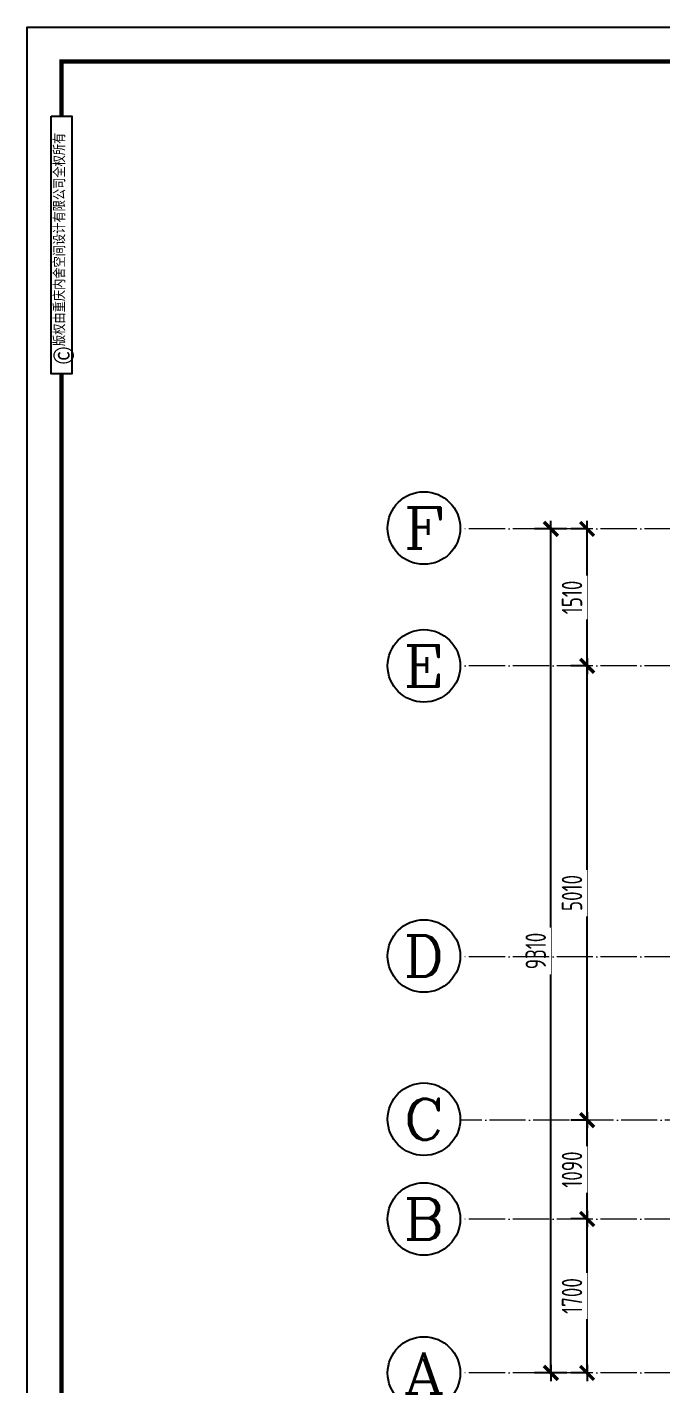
# Model space of a CAD drawing. Header units: inches. Extents: x 14 to 31798, y 9 to 22485.
# Drawn here: x 14 to 7013, y 7512 to 22485 of the extents above; entities that cross this region are included whole.
import ezdxf
from ezdxf.enums import TextEntityAlignment as Align

# ---------------------------------------------------------------- set-up
doc = ezdxf.new("R2010")
doc.units = ezdxf.units.IN
doc.header["$MEASUREMENT"] = 0
doc.linetypes.add('DOTE', pattern=[2.42, 2, -0.2, 0.02, -0.2])
for name, color, linetype in [('15开关布置图-YJ', 2, 'Continuous'), ('AXIS', 1, 'Continuous'), ('AXIS_TEXT', 7, 'Continuous'), ('A图框', 7, 'Continuous'), ('D-ARCHI', 250, 'Continuous'), ('外标注', 50, 'Continuous')]:
    doc.layers.add(name, color=color, linetype=linetype)
doc.styles.add('04.YBC-外标注3.0', font='', dxfattribs={"width": 0.8, "height": 3})
doc.styles.add('_TCH_AXIS', font='COMPLEX', dxfattribs={"bigfont": 'GBCBIG'})
doc.styles.add('COMPLEX', font='COMPLEX')
doc.styles.add('HBA-DIMT', font='ARCHS.SHX', dxfattribs={"width": 0.8})
doc.styles.get('04.YBC-外标注3.0').set_extended_font_data('SimSun')
doc.dimstyles.new('HBA_40', dxfattribs={"dimscale": 50, "dimtxt": 2.5, "dimasz": 0.1, "dimexe": 2, "dimexo": 2.5, "dimgap": 0.6, "dimtad": 1, "dimdec": 0, "dimrnd": 5, "dimzin": 0, "dimtxsty": 'HBA-DIMT', "dimblk": 'HBA_DIMENSION_TICK', "dimblk1": 'HBA_DIMENSION_TICK', "dimblk2": 'HBA_DIMENSION_TICK', "dimcen": 0.125, "dimclrd": 44, "dimclre": 44, "dimclrt": 2, "dimadec": 0, "dimazin": 0, "dimtfac": 1, "dimtdec": 0, "dimtix": 1, "dimtmove": 1, "dimatfit": 3, "dimldrblk": 'HBA_Leader_Dot', "dimfxl": 0, "dimtvp": 1, "dimtfill": 1, "dimtolj": 1, "dimtzin": 0, "dimarcsym": 0})

# ---------------------------------------------------------------- blocks, each defined once
blk = doc.blocks.new('HBA_DIMENSION_TICK')
at = {"color": 0, "linetype": 'ByBlock'}
for p, q in [((-10, 0), (0, 0)), ((0, 0), (10, 0))]:
    blk.add_line(p, q, dxfattribs=at)
at = {"color": 50, "linetype": 'ByBlock'}
blk.add_solid([(-10, -7), (-7, -10), (7, 10), (10, 7)], dxfattribs=at)
blk = doc.blocks.new('*D86')
at = {"layer": 'Defpoints', "color": 0, "transparency": 16777216}
for p in [(6189, 9341), (6390, 9341), (6390, 7643)]:
    blk.add_point(p, dxfattribs=at)
at = {"layer": '外标注', "color": 44, "lineweight": -2, "transparency": 16777216}
for p, q in [((6189, 9341), (6009, 9341)), ((6189, 7652), (6189, 9332)), ((6189, 7643), (6009, 7643))]:
    blk.add_line(p, q, dxfattribs=at)
at = {"layer": '外标注', "color": 44, "lineweight": -2, "transparency": 16777216, "xscale": 9, "yscale": 9, "zscale": 9}
for p, rotation in [((6189, 9341), 90), ((6189, 7643), 270)]:
    blk.add_blockref('HBA_DIMENSION_TICK', p, dxfattribs=dict(at, rotation=rotation))
at = {"layer": '外标注', "color": 2, "transparency": 16777216, "insert": (6022, 8492), "char_height": 225, "attachment_point": 5, "rotation": 90, "style": 'HBA-DIMT', "bg_fill": 3, "box_fill_scale": 1.25, "bg_fill_color": 256, "bg_fill_true_color": 13158600, "bg_fill_transparency": 0}
blk.add_mtext('\\A1;1700', dxfattribs=at)
blk = doc.blocks.new('HBA_Leader_Dot')
at = {"color": 0, "linetype": 'ByBlock'}
blk.add_line((-5, 0), (-10, 0), dxfattribs=at)
at = {"color": 0, "linetype": 'ByBlock', "const_width": 5}
blk.add_lwpolyline([(-2.5, 0, 1), (2.5, 0, 1)], format="xyb", close=True, dxfattribs=at)
blk = doc.blocks.new('*D87')
at = {"layer": 'Defpoints', "color": 0, "transparency": 16777216}
for p in [(6189, 10431), (6390, 10431), (6390, 9341)]:
    blk.add_point(p, dxfattribs=at)
at = {"layer": '外标注', "color": 44, "lineweight": -2, "transparency": 16777216}
for p, q in [((6189, 10431), (6009, 10431)), ((6189, 9350), (6189, 10422)), ((6189, 9341), (6009, 9341))]:
    blk.add_line(p, q, dxfattribs=at)
at = {"layer": '外标注', "color": 44, "lineweight": -2, "transparency": 16777216, "xscale": 9, "yscale": 9, "zscale": 9}
for p, rotation in [((6189, 10431), 90), ((6189, 9341), 270)]:
    blk.add_blockref('HBA_DIMENSION_TICK', p, dxfattribs=dict(at, rotation=rotation))
at = {"layer": '外标注', "color": 2, "transparency": 16777216, "insert": (6022, 9886), "char_height": 225, "attachment_point": 5, "rotation": 90, "style": 'HBA-DIMT', "bg_fill": 3, "box_fill_scale": 1.25, "bg_fill_color": 256, "bg_fill_true_color": 13158600, "bg_fill_transparency": 0}
blk.add_mtext('\\A1;1090', dxfattribs=at)
blk = doc.blocks.new('*D88')
at = {"layer": 'Defpoints', "color": 0, "transparency": 16777216}
for p in [(6189, 15441), (6390, 15441), (6390, 10431)]:
    blk.add_point(p, dxfattribs=at)
at = {"layer": '外标注', "color": 44, "lineweight": -2, "transparency": 16777216}
for p, q in [((6189, 15441), (6009, 15441)), ((6189, 10440), (6189, 15432)), ((6189, 10431), (6009, 10431))]:
    blk.add_line(p, q, dxfattribs=at)
at = {"layer": '外标注', "color": 44, "lineweight": -2, "transparency": 16777216, "xscale": 9, "yscale": 9, "zscale": 9}
for p, rotation in [((6189, 15441), 90), ((6189, 10431), 270)]:
    blk.add_blockref('HBA_DIMENSION_TICK', p, dxfattribs=dict(at, rotation=rotation))
at = {"layer": '外标注', "color": 2, "transparency": 16777216, "insert": (6022, 12936), "char_height": 225, "attachment_point": 5, "rotation": 90, "style": 'HBA-DIMT', "bg_fill": 3, "box_fill_scale": 1.25, "bg_fill_color": 256, "bg_fill_true_color": 13158600, "bg_fill_transparency": 0}
blk.add_mtext('\\A1;5010', dxfattribs=at)
blk = doc.blocks.new('*D89')
at = {"layer": 'Defpoints', "color": 0, "transparency": 16777216}
for p in [(6189, 16951), (6390, 16951), (6390, 15441)]:
    blk.add_point(p, dxfattribs=at)
at = {"layer": '外标注', "color": 44, "lineweight": -2, "transparency": 16777216}
for p, q in [((6189, 16951), (6009, 16951)), ((6189, 15450), (6189, 16942)), ((6189, 15441), (6009, 15441))]:
    blk.add_line(p, q, dxfattribs=at)
at = {"layer": '外标注', "color": 44, "lineweight": -2, "transparency": 16777216, "xscale": 9, "yscale": 9, "zscale": 9}
for p, rotation in [((6189, 16951), 90), ((6189, 15441), 270)]:
    blk.add_blockref('HBA_DIMENSION_TICK', p, dxfattribs=dict(at, rotation=rotation))
at = {"layer": '外标注', "color": 2, "transparency": 16777216, "insert": (6022, 16196), "char_height": 225, "attachment_point": 5, "rotation": 90, "style": 'HBA-DIMT', "bg_fill": 3, "box_fill_scale": 1.25, "bg_fill_color": 256, "bg_fill_true_color": 13158600, "bg_fill_transparency": 0}
blk.add_mtext('\\A1;1510', dxfattribs=at)
blk = doc.blocks.new('*D90')
at = {"layer": 'Defpoints', "color": 0, "transparency": 16777216}
for p in [(5789, 16951), (6189, 16951), (6189, 7643)]:
    blk.add_point(p, dxfattribs=at)
at = {"layer": '外标注', "color": 44, "lineweight": -2, "transparency": 16777216}
for p, q in [((5964, 16951), (5609, 16951)), ((5789, 7652), (5789, 16942)), ((5964, 7643), (5609, 7643))]:
    blk.add_line(p, q, dxfattribs=at)
at = {"layer": '外标注', "color": 44, "lineweight": -2, "transparency": 16777216, "xscale": 9, "yscale": 9, "zscale": 9}
for p, rotation in [((5789, 16951), 90), ((5789, 7643), 270)]:
    blk.add_blockref('HBA_DIMENSION_TICK', p, dxfattribs=dict(at, rotation=rotation))
at = {"layer": '外标注', "color": 2, "transparency": 16777216, "insert": (5622, 12297), "char_height": 225, "attachment_point": 5, "rotation": 90, "style": 'HBA-DIMT', "bg_fill": 3, "box_fill_scale": 1.25, "bg_fill_color": 256, "bg_fill_true_color": 13158600, "bg_fill_transparency": 0}
blk.add_mtext('\\A1;9310', dxfattribs=at)
blk = doc.blocks.new('_AXISO')
blk.add_circle((0, 0), 0.5)
at = {"layer": 'AXIS_TEXT', "style": 'COMPLEX', "width": 1.041667}
blk.add_attdef('A', text='', height=0.56, dxfattribs=at).set_placement((-0.25, -0.28), (0.25, -0.28), align=Align.FIT)
blk = doc.blocks.new('gegeg')
at = {"layer": 'A图框'}
for points in [[(162587, -39218), (162587, -60008), (133187, -60008), (133187, -39218)], [(133431, -40125), (133643, -40125), (133643, -42755), (133431, -42755)]]:
    blk.add_lwpolyline(points, close=True, dxfattribs=at)
at = {"layer": 'A图框', "const_width": 42}
for points in [[(133537, -40125), (133537, -39568), (162237, -39568), (162237, -57908)], [(133537, -57908), (133537, -42755)]]:
    blk.add_lwpolyline(points, dxfattribs=at)
at = {"layer": 'A图框', "rotation": 90, "style": '04.YBC-外标注3.0'}
for s, insert, char_height, width, attachment_point in [('版权由重庆内舍空间设计有限公司全权所有', (133460, -42471), 105, 2420.6, 1), ('©', (133559, -42567), 210, 191.34, 5)]:
    blk.add_mtext(s, dxfattribs=dict(at, insert=insert, char_height=char_height, width=width, attachment_point=attachment_point))

msp = doc.modelspace()

# ---------------------------------------------------------------- block references
at = {"layer": 'AXIS'}
ref = msp.add_blockref('_AXISO', (4389.1, 16961.1), dxfattribs=dict(at, xscale=800, yscale=800, zscale=800))
ref.add_attrib('A', 'F', dxfattribs={"layer": 'AXIS_TEXT', "height": 452.5, "style": '_TCH_AXIS', "width": 1.3125}).set_placement((4162.8, 16734.9), (4615.4, 16734.9), align=Align.FIT)
ref = msp.add_blockref('_AXISO', (4389, 15440.9), dxfattribs=dict(at, xscale=800, yscale=800, zscale=800))
ref.add_attrib('A', 'E', dxfattribs={"layer": 'AXIS_TEXT', "height": 452.5, "style": '_TCH_AXIS', "width": 1.3125}).set_placement((4162.7, 15214.6), (4615.2, 15214.6), align=Align.FIT)
ref = msp.add_blockref('_AXISO', (4389, 12241.1), dxfattribs=dict(at, xscale=800, yscale=800, zscale=800))
ref.add_attrib('A', 'D', dxfattribs={"layer": 'AXIS_TEXT', "height": 452.5, "style": '_TCH_AXIS', "width": 1.235294}).set_placement((4162.7, 12014.9), (4615.2, 12014.9), align=Align.FIT)
ref = msp.add_blockref('_AXISO', (4389, 10441.1), dxfattribs=dict(at, xscale=800, yscale=800, zscale=800))
ref.add_attrib('A', 'C', dxfattribs={"layer": 'AXIS_TEXT', "height": 452.5, "style": '_TCH_AXIS', "width": 1.4}).set_placement((4162.7, 10214.9), (4615.2, 10214.9), align=Align.FIT)
ref = msp.add_blockref('_AXISO', (4389, 9340.9), dxfattribs=dict(at, xscale=800, yscale=800, zscale=800))
ref.add_attrib('A', 'B', dxfattribs={"layer": 'AXIS_TEXT', "height": 452.5, "style": '_TCH_AXIS', "width": 1.235294}).set_placement((4162.7, 9114.6), (4615.2, 9114.6), align=Align.FIT)
ref = msp.add_blockref('_AXISO', (4389.2, 7642.6), dxfattribs=dict(at, xscale=800, yscale=800, zscale=800))
ref.add_attrib('A', 'A', dxfattribs={"layer": 'AXIS_TEXT', "height": 452.5, "style": '_TCH_AXIS', "width": 1.166667}).set_placement((4162.9, 7416.3), (4615.4, 7416.3), align=Align.FIT)

# ---------------------------------------------------------------- dimensions: what is measured, and where the dimension line sits
at = {"layer": '外标注'}
dim = msp.add_linear_dim(base=(6189, 9340.9), p1=(6390.1, 7642.6), p2=(6390.1, 9340.9), angle=270, dimstyle='HBA_40', override={"dimscale": 90, "dimfxl": 200, "dimfxlon": 1}, dxfattribs=at)
dim.commit()
dim.dimension.update_dxf_attribs({"geometry": '*D86', "text_midpoint": (6022.5, 8491.7)})

# ---------------------------------------------------------------- next in the draw order: dimensions: what is measured, and where the dimension line sits
dim = msp.add_linear_dim(base=(6189, 10430.9), p1=(6390.1, 9340.9), p2=(6390.1, 10430.9), angle=270, dimstyle='HBA_40', override={"dimscale": 90, "dimfxl": 200, "dimfxlon": 1}, dxfattribs=at)
dim.commit()
dim.dimension.update_dxf_attribs({"geometry": '*D87', "text_midpoint": (6022.5, 9885.9)})

# ---------------------------------------------------------------- next in the draw order: dimensions: what is measured, and where the dimension line sits
dim = msp.add_linear_dim(base=(6189, 15440.9), p1=(6390.1, 10430.9), p2=(6390.1, 15440.9), angle=270, dimstyle='HBA_40', override={"dimscale": 90, "dimfxl": 200, "dimfxlon": 1}, dxfattribs=at)
dim.commit()
dim.dimension.update_dxf_attribs({"geometry": '*D88', "text_midpoint": (6022.5, 12935.9)})

# ---------------------------------------------------------------- next in the draw order: dimensions: what is measured, and where the dimension line sits
dim = msp.add_linear_dim(base=(6189, 16951.1), p1=(6390.1, 15440.9), p2=(6390.1, 16951.1), angle=270, dimstyle='HBA_40', override={"dimscale": 90, "dimfxl": 200, "dimfxlon": 1}, dxfattribs=at)
dim.commit()
dim.dimension.update_dxf_attribs({"geometry": '*D89', "text_midpoint": (6022.5, 16196)})

# ---------------------------------------------------------------- next in the draw order: dimensions: what is measured, and where the dimension line sits
dim = msp.add_linear_dim(base=(5788.9519, 16951.1439), p1=(6188.9519, 7642.5693), p2=(6188.9519, 16951.1439), angle=90, dimstyle='HBA_40', override={"dimscale": 90, "dimfxl": 200, "dimfxlon": 1}, dxfattribs=at)
dim.commit()
dim.dimension.update_dxf_attribs({"geometry": '*D90', "text_midpoint": (5622.4519, 12296.8566)})

# ---------------------------------------------------------------- next in the draw order: linework, layer by layer
at = {"layer": 'D-ARCHI', "color": 251, "linetype": 'DOTE', "lineweight": 5, "ltscale": 200}
for p, q in [((25129, 16951.1), (4801.7, 16951.1)), ((25129, 15440.9), (4789, 15440.9)), ((25129, 12230.9), (4801.7, 12230.9)), ((11318.7, 10430.9), (4801.7, 10430.9)), ((25129, 9340.9), (4801.7, 9340.9)), ((25129, 7642.6), (4801.7, 7642.6))]:
    msp.add_line(p, q, dxfattribs=at)

# ---------------------------------------------------------------- next in the draw order: block references
at = {"layer": '15开关布置图-YJ', "color": 2, "xscale": 1.081091401797356, "yscale": 1.081091401797356, "zscale": 1.081091401797356}
msp.add_blockref('gegeg', (-143974, 64883.1), dxfattribs=at)

doc.saveas('drawing.dxf')
